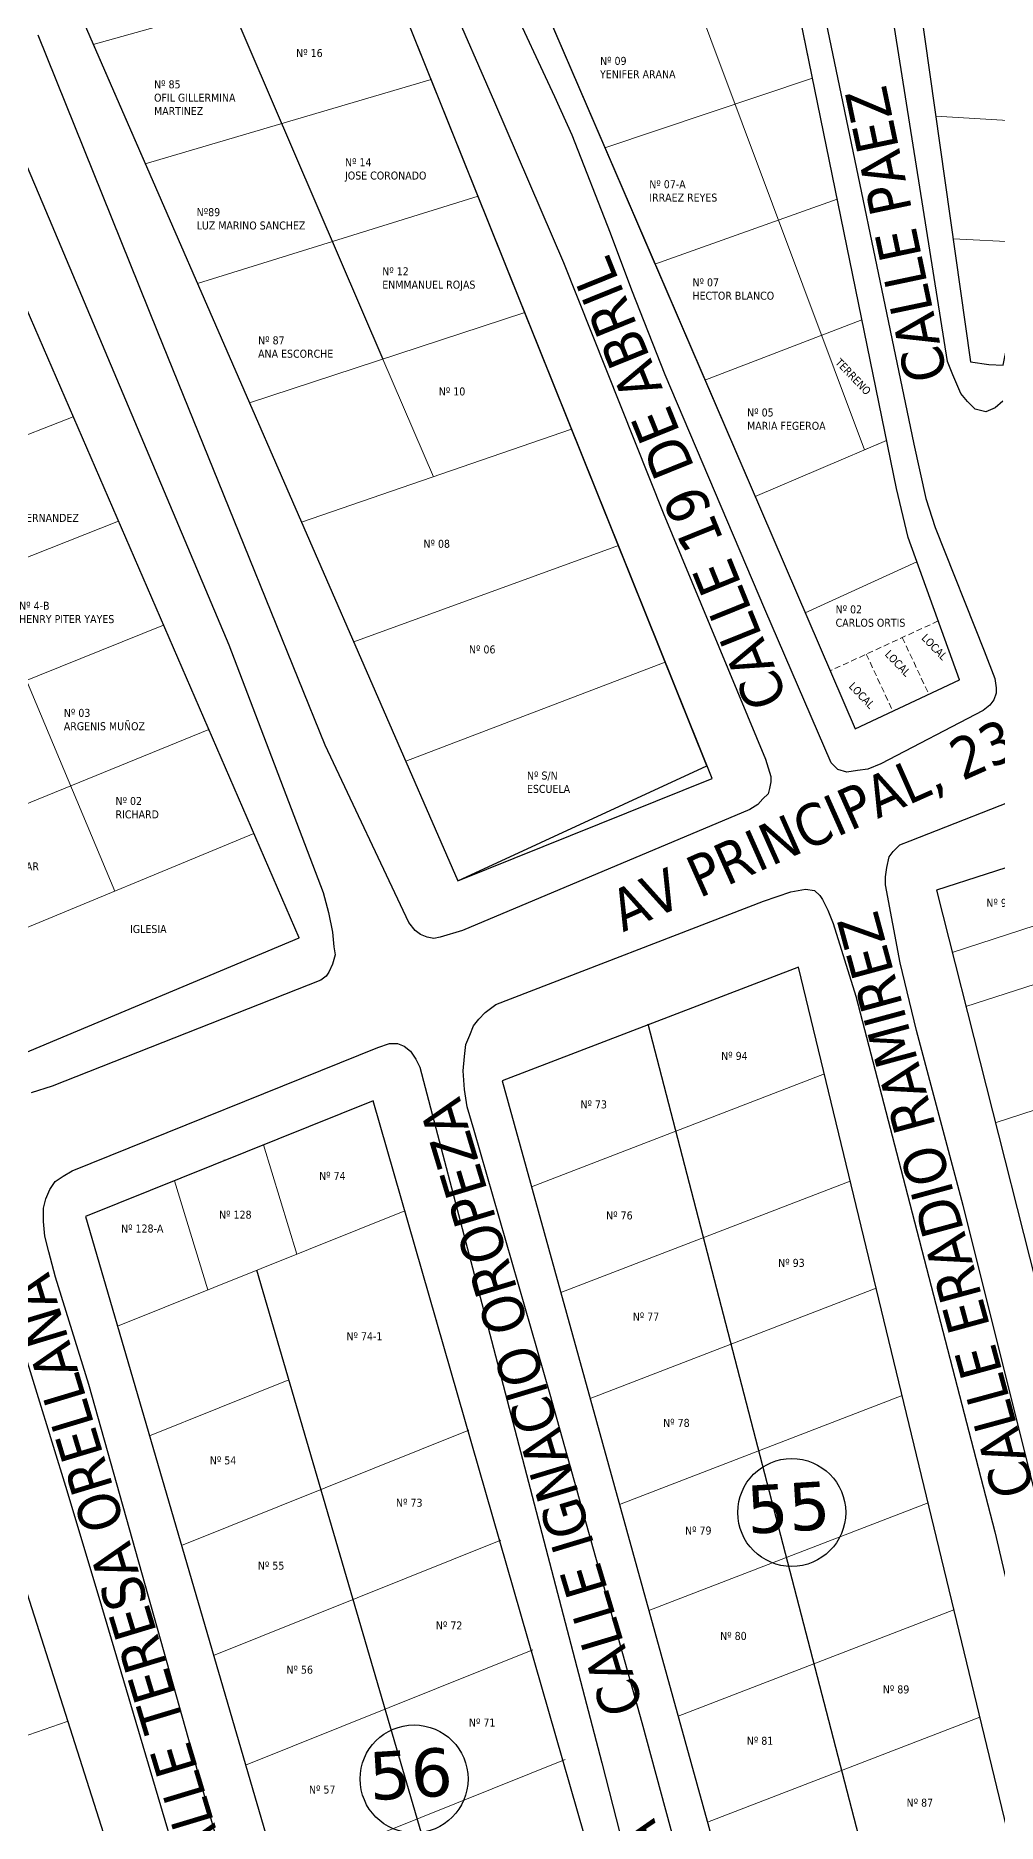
# Model space of a CAD drawing. Header units: metres. Extents: x 2 to 659295185, y -28 to 1124222152.
# Drawn here: x 658261.4 to 658341.6, y 1122960.3 to 1123109.3 of the extents above; entities that cross this region are included whole.
import ezdxf

# ---------------------------------------------------------------- set-up
doc = ezdxf.new("R2010")
doc.units = ezdxf.units.M
doc.header["$MEASUREMENT"] = 0
doc.linetypes.add('CCSM_C1_CUERPO EL$0$DASHED', pattern=[0.75, 0.5, -0.25])
for name, color, linetype in [('CALLES', 1, 'CONTINUOUS'), ('CERCA', 7, 'CONTINUOUS'), ('Cota', 3, 'CONTINUOUS'), ('MANZANA', 30, 'CONTINUOUS'), ('Numero de manzana', 6, 'CONTINUOUS'), ('Parcelas', 140, 'CONTINUOUS')]:
    doc.layers.add(name, color=color, linetype=linetype)
doc.styles.add('ROMAN', font='verdana.ttf')
doc.styles.get("Standard").update_dxf_attribs({"font": 'tahoma.ttf'})

msp = doc.modelspace()

# ---------------------------------------------------------------- linework, layer by layer
at = {"layer": 'CERCA', "lineweight": 0}
for p, q in [((658344.358, 1123102.1085), (658336.4919, 1123102.5812)), ((658343.4742, 1123092.0788), (658337.9411, 1123092.3534)), ((658337.8533, 1123032.8798), (658347.3966, 1123035.983)), ((658338.9984, 1123028.368), (658348.568, 1123031.4798)), ((658341.455, 1123018.6745), (658362.836, 1123025.627)), ((658302.7776, 1123013.3533), (658327.1946, 1123022.76)), ((658280.4258, 1123016.8331), (658283.2126, 1123007.7328)), ((658273.0001, 1123013.8568), (658275.7869, 1123004.7565)), ((658305.2215, 1123004.5253), (658329.3568, 1123013.8235)), ((658268.2448, 1123001.7322), (658292.216, 1123011.3442)), ((658307.6655, 1122995.6974), (658331.5191, 1123004.887)), ((658294.8516, 1123002.182), (658294.8864, 1123002.196)), ((658270.9152, 1122992.584), (658282.5378, 1122997.2444)), ((658310.1094, 1122986.8694), (658333.6813, 1122995.9506)), ((658273.5855, 1122983.4358), (658297.5568, 1122993.0478)), ((658312.5534, 1122978.0415), (658335.8435, 1122987.0141)), ((658276.2559, 1122974.2876), (658300.2272, 1122983.8996)), ((658314.9974, 1122969.2136), (658338.0057, 1122978.0776)), ((658278.9263, 1122965.1393), (658302.8976, 1122974.7513)), ((658240.8622, 1122960.6894), (658264.0511, 1122968.7819)), ((658317.4413, 1122960.3856), (658340.168, 1122969.1411)), ((658281.5967, 1122955.9911), (658305.5679, 1122965.6031))]:
    msp.add_line(p, q, dxfattribs=at)
at = {"layer": 'MANZANA', "lineweight": -2}
for p, q in [((658286.8396, 1123133.3295), (658299.6783, 1123103.7555)), ((658286.8396, 1123133.3295), (658299.6783, 1123103.7555)), ((658304.7165, 1123104.2154), (658292.5457, 1123130.2601)), ((658304.7165, 1123104.2154), (658292.5457, 1123130.2601)), ((658250.2857, 1123122.8816), (658262.0196, 1123095.2872)), ((658250.2857, 1123122.8816), (658262.0196, 1123095.2872)), ((658326.8154, 1123112.9436), (658334.649, 1123075.2613)), ((658326.8154, 1123112.9436), (658334.649, 1123075.2613)), ((658337.469, 1123082.1299), (658332.8514, 1123111.194)), ((658337.469, 1123082.1299), (658332.8514, 1123111.194)), ((658271.6012, 1123084.5994), (658261.632, 1123109.3343)), ((658271.6012, 1123084.5994), (658261.632, 1123109.3343)), ((658299.6783, 1123103.7555), (658305.4339, 1123090.3982)), ((658299.6783, 1123103.7555), (658305.4339, 1123090.3982)), ((658306.1596, 1123101.016), (658304.7165, 1123104.2154)), ((658306.1596, 1123101.016), (658304.7165, 1123104.2154)), ((658309.3672, 1123092.8477), (658306.1596, 1123101.016)), ((658309.3672, 1123092.8477), (658306.1596, 1123101.016)), ((658262.0196, 1123095.2872), (658277.53, 1123058.5247)), ((658262.0196, 1123095.2872), (658277.53, 1123058.5247)), ((658311.1483, 1123088.0987), (658309.3672, 1123092.8477)), ((658311.1483, 1123088.0987), (658309.3672, 1123092.8477)), ((658305.4339, 1123090.3982), (658313.7457, 1123069.5224)), ((658305.4339, 1123090.3982), (658313.7457, 1123069.5224)), ((658313.9189, 1123081.0301), (658311.1483, 1123088.0987)), ((658313.9189, 1123081.0301), (658311.1483, 1123088.0987)), ((658278.8081, 1123066.833), (658271.6012, 1123084.5994)), ((658278.8081, 1123066.833), (658271.6012, 1123084.5994)), ((658337.9143, 1123081.0301), (658337.469, 1123082.1299)), ((658337.9143, 1123081.0301), (658337.469, 1123082.1299)), ((658322.2225, 1123061.4941), (658313.9189, 1123081.0301)), ((658322.2225, 1123061.4941), (658313.9189, 1123081.0301)), ((658338.574, 1123079.4804), (658337.9143, 1123081.0301)), ((658338.574, 1123079.4804), (658337.9143, 1123081.0301)), ((658339.1265, 1123078.8206), (658338.574, 1123079.4804)), ((658339.1265, 1123078.8206), (658338.574, 1123079.4804)), ((658339.7861, 1123078.1607), (658339.1265, 1123078.8206)), ((658339.7861, 1123078.1607), (658339.1265, 1123078.8206)), ((658341.4353, 1123078.2807), (658340.6684, 1123077.9407)), ((658341.4353, 1123078.2807), (658340.6684, 1123077.9407)), ((658342.0867, 1123078.8306), (658341.4353, 1123078.2807)), ((658342.0867, 1123078.8306), (658341.4353, 1123078.2807)), ((658340.6684, 1123077.9407), (658339.7861, 1123078.1607)), ((658340.6684, 1123077.9407), (658339.7861, 1123078.1607)), ((658334.649, 1123075.2613), (658335.655, 1123070.7322)), ((658334.649, 1123075.2613), (658335.655, 1123070.7322)), ((658313.7457, 1123069.5224), (658322.2802, 1123048.9966)), ((658313.7457, 1123069.5224), (658322.2802, 1123048.9966)), ((658335.655, 1123070.7322), (658336.4383, 1123068.3027)), ((658335.655, 1123070.7322), (658336.4383, 1123068.3027)), ((658336.4383, 1123068.3027), (658340.5365, 1123058.0348)), ((658336.4383, 1123068.3027), (658340.5365, 1123058.0348)), ((658285.5614, 1123050.1564), (658278.8081, 1123066.833)), ((658285.5614, 1123050.1564), (658278.8081, 1123066.833)), ((658327.7554, 1123048.6867), (658322.2225, 1123061.4941)), ((658327.7554, 1123048.6867), (658322.2225, 1123061.4941)), ((658277.53, 1123058.5247), (658285.3965, 1123037.8789)), ((658277.53, 1123058.5247), (658285.3965, 1123037.8789)), ((658340.5365, 1123058.0348), (658341.427, 1123055.7153)), ((658340.5365, 1123058.0348), (658341.427, 1123055.7153)), ((658341.5342, 1123054.4955), (658341.3198, 1123053.9456)), ((658341.5342, 1123054.4955), (658341.3198, 1123053.9456)), ((658341.427, 1123055.7153), (658341.5342, 1123054.9454)), ((658341.427, 1123055.7153), (658341.5342, 1123054.9454)), ((658341.5342, 1123054.9454), (658341.5342, 1123054.4955)), ((658341.5342, 1123054.9454), (658341.5342, 1123054.4955)), ((658340.4458, 1123053.0558), (658331.9196, 1123048.5967)), ((658340.4458, 1123053.0558), (658331.9196, 1123048.5967)), ((658340.9983, 1123053.5057), (658340.4458, 1123053.0558)), ((658340.9983, 1123053.5057), (658340.4458, 1123053.0558)), ((658341.3198, 1123053.9456), (658340.9983, 1123053.5057)), ((658341.3198, 1123053.9456), (658340.9983, 1123053.5057)), ((658292.5292, 1123035.3694), (658285.5614, 1123050.1564)), ((658292.5292, 1123035.3694), (658285.5614, 1123050.1564)), ((658334.3604, 1123042.188), (658354.9255, 1123050.2464)), ((658334.3604, 1123042.188), (658354.9255, 1123050.2464)), ((658322.2802, 1123048.9966), (658322.7255, 1123047.5569)), ((658322.2802, 1123048.9966), (658322.7255, 1123047.5569)), ((658328.3079, 1123048.1368), (658327.7554, 1123048.6867)), ((658328.3079, 1123048.1368), (658327.7554, 1123048.6867)), ((658331.9196, 1123048.5967), (658330.8311, 1123048.1468)), ((658331.9196, 1123048.5967), (658330.8311, 1123048.1468)), ((658322.7255, 1123047.117), (658322.6183, 1123046.5571)), ((658322.7255, 1123047.117), (658322.6183, 1123046.5571)), ((658322.7255, 1123047.5569), (658322.7255, 1123047.117)), ((658322.7255, 1123047.5569), (658322.7255, 1123047.117)), ((658329.0748, 1123047.9168), (658328.3079, 1123048.1368)), ((658329.0748, 1123047.9168), (658328.3079, 1123048.1368)), ((658329.9488, 1123048.0368), (658329.0748, 1123047.9168)), ((658329.9488, 1123048.0368), (658329.0748, 1123047.9168)), ((658330.8311, 1123048.1468), (658329.9488, 1123048.0368)), ((658330.8311, 1123048.1468), (658329.9488, 1123048.0368)), ((658322.074, 1123045.6773), (658321.637, 1123045.2274)), ((658322.074, 1123045.6773), (658321.637, 1123045.2274)), ((658322.5111, 1123046.1172), (658322.074, 1123045.6773)), ((658322.5111, 1123046.1172), (658322.074, 1123045.6773)), ((658322.6183, 1123046.5571), (658322.5111, 1123046.1172)), ((658322.6183, 1123046.5571), (658322.5111, 1123046.1172)), ((658320.9773, 1123044.7875), (658297.0314, 1123034.7195)), ((658320.9773, 1123044.7875), (658297.0314, 1123034.7195)), ((658321.637, 1123045.2274), (658320.9773, 1123044.7875)), ((658321.637, 1123045.2274), (658320.9773, 1123044.7875)), ((658332.6122, 1123040.8583), (658332.9421, 1123041.2982)), ((658332.6122, 1123040.8583), (658332.9421, 1123041.2982)), ((658332.9421, 1123041.2982), (658333.4863, 1123041.8581)), ((658332.9421, 1123041.2982), (658333.4863, 1123041.8581)), ((658333.4863, 1123041.8581), (658334.3604, 1123042.188)), ((658333.4863, 1123041.8581), (658334.3604, 1123042.188)), ((658332.2906, 1123039.1986), (658332.3978, 1123039.9685)), ((658332.3978, 1123039.9685), (658332.6122, 1123040.8583)), ((658324.4076, 1123037.9389), (658325.6115, 1123038.1688)), ((658324.4076, 1123037.9389), (658325.6115, 1123038.1688)), ((658325.6115, 1123038.1688), (658326.3784, 1123038.0589)), ((658325.6115, 1123038.1688), (658326.3784, 1123038.0589)), ((658326.3784, 1123038.0589), (658326.8237, 1123037.6189)), ((658332.2989, 1123038.5288), (658332.2906, 1123039.1986)), ((658333.5275, 1123032.0101), (658332.2989, 1123038.5288)), ((658285.3965, 1123037.8789), (658285.8418, 1123036.2192)), ((658285.3965, 1123037.8789), (658285.8418, 1123036.2192)), ((658299.7938, 1123028.5408), (658322.107, 1123037.159)), ((658299.7938, 1123028.5408), (658322.107, 1123037.159)), ((658322.107, 1123037.159), (658324.4076, 1123037.9389)), ((658322.107, 1123037.159), (658324.4076, 1123037.9389)), ((658326.8237, 1123037.6189), (658327.038, 1123037.289)), ((658327.038, 1123037.289), (658327.4833, 1123036.4092)), ((658285.8418, 1123036.2192), (658286.1799, 1123034.5696)), ((658285.8418, 1123036.2192), (658286.1799, 1123034.5696)), ((658293.0817, 1123034.7095), (658292.5292, 1123035.3694)), ((658293.0817, 1123034.7095), (658292.5292, 1123035.3694)), ((658327.4833, 1123036.4092), (658327.9286, 1123035.2994)), ((658327.9286, 1123035.2994), (658329.8169, 1123029.2306)), ((658286.1799, 1123034.5696), (658286.2953, 1123033.3498)), ((658286.1799, 1123034.5696), (658286.2953, 1123033.3498)), ((658293.5269, 1123034.3796), (658293.0817, 1123034.7095)), ((658293.5269, 1123034.3796), (658293.0817, 1123034.7095)), ((658294.0712, 1123034.1596), (658293.5269, 1123034.3796)), ((658294.0712, 1123034.1596), (658293.5269, 1123034.3796)), ((658294.6236, 1123034.0497), (658294.0712, 1123034.1596)), ((658294.6236, 1123034.0497), (658294.0712, 1123034.1596)), ((658295.1679, 1123034.1596), (658294.6236, 1123034.0497)), ((658295.1679, 1123034.1596), (658294.6236, 1123034.0497)), ((658297.0314, 1123034.7195), (658295.1679, 1123034.1596)), ((658297.0314, 1123034.7195), (658295.1679, 1123034.1596)), ((658286.4108, 1123032.6899), (658286.1881, 1123031.9101)), ((658286.4108, 1123032.6899), (658286.1881, 1123031.9101)), ((658286.2953, 1123033.3498), (658286.4108, 1123032.6899)), ((658286.2953, 1123033.3498), (658286.4108, 1123032.6899)), ((658285.6522, 1123030.9103), (658285.2151, 1123030.5804)), ((658285.6522, 1123030.9103), (658285.2151, 1123030.5804)), ((658285.8665, 1123031.2502), (658285.6522, 1123030.9103)), ((658285.8665, 1123031.2502), (658285.6522, 1123030.9103)), ((658286.1881, 1123031.9101), (658285.8665, 1123031.2502)), ((658286.1881, 1123031.9101), (658285.8665, 1123031.2502)), ((658334.8716, 1123026.3812), (658333.5275, 1123032.0101)), ((658285.2151, 1123030.5804), (658262.7864, 1123021.7422)), ((658285.2151, 1123030.5804), (658262.7864, 1123021.7422)), ((658329.8169, 1123029.2306), (658333.9398, 1123013.4339)), ((658298.3755, 1123027.321), (658298.9197, 1123027.8709)), ((658298.3755, 1123027.321), (658298.9197, 1123027.8709)), ((658298.9197, 1123027.8709), (658299.7938, 1123028.5408)), ((658298.9197, 1123027.8709), (658299.7938, 1123028.5408)), ((658297.6169, 1123025.9913), (658297.9385, 1123026.7612)), ((658297.6169, 1123025.9913), (658297.9385, 1123026.7612)), ((658297.9385, 1123026.7612), (658298.3755, 1123027.321)), ((658297.9385, 1123026.7612), (658298.3755, 1123027.321)), ((658338.7719, 1123011.7942), (658334.8716, 1123026.3812)), ((658264.4603, 1123014.6736), (658289.9482, 1123024.9615)), ((658264.4603, 1123014.6736), (658289.9482, 1123024.9615)), ((658289.9482, 1123024.9615), (658290.9295, 1123025.2914)), ((658289.9482, 1123024.9615), (658290.9295, 1123025.2914)), ((658290.9295, 1123025.2914), (658291.5892, 1123025.3014)), ((658290.9295, 1123025.2914), (658291.5892, 1123025.3014)), ((658291.5892, 1123025.3014), (658292.1416, 1123025.0815)), ((658291.5892, 1123025.3014), (658292.1416, 1123025.0815)), ((658292.1416, 1123025.0815), (658292.6859, 1123024.6416)), ((658292.1416, 1123025.0815), (658292.6859, 1123024.6416)), ((658292.6859, 1123024.6416), (658293.1311, 1123023.9817)), ((658297.1881, 1123024.2217), (658297.287, 1123025.2115)), ((658297.287, 1123025.2115), (658297.6169, 1123025.9913)), ((658293.1311, 1123023.9817), (658293.461, 1123023.3119)), ((658293.461, 1123023.3119), (658298.1446, 1123005.4155)), ((658297.0809, 1123023.0019), (658297.1881, 1123024.2217)), ((658262.7864, 1123021.7422), (658261.0383, 1123021.1823)), ((658262.7864, 1123021.7422), (658261.0383, 1123021.1823)), ((658297.1963, 1123021.4522), (658297.0809, 1123023.0019)), ((658297.419, 1123020.0125), (658297.1963, 1123021.4522)), ((658297.9797, 1123018.0329), (658297.419, 1123020.0125)), ((658304.3207, 1122996.0474), (658297.9797, 1123018.0329)), ((658263.042, 1123013.7838), (658263.7017, 1123014.2237)), ((658263.042, 1123013.7838), (658263.7017, 1123014.2237)), ((658263.7017, 1123014.2237), (658264.4603, 1123014.6736)), ((658263.7017, 1123014.2237), (658264.4603, 1123014.6736)), ((658262.2834, 1123012.3441), (658262.605, 1123013.1139)), ((658262.2834, 1123012.3441), (658262.605, 1123013.1139)), ((658262.605, 1123013.1139), (658263.042, 1123013.7838)), ((658262.605, 1123013.1139), (658263.042, 1123013.7838)), ((658333.9398, 1123013.4339), (658341.4106, 1122984.5997)), ((658262.069, 1123011.5642), (658262.2834, 1123012.3441)), ((658262.069, 1123010.4545), (658262.069, 1123011.5642)), ((658347.3558, 1122977.4412), (658338.7719, 1123011.7942)), ((658262.1845, 1123009.2447), (658262.069, 1123010.4545)), ((658262.5226, 1123007.915), (658262.1845, 1123009.2447)), ((658263.075, 1123005.8154), (658262.5226, 1123007.915)), ((658265.8539, 1122996.8672), (658263.075, 1123005.8154)), ((658298.1446, 1123005.4155), (658308.6251, 1122965.3237)), ((658259.0263, 1123004.2557), (658264.0315, 1122988.019)), ((658277.4393, 1122955.7756), (658265.8539, 1122996.8672)), ((658312.0059, 1122968.653), (658304.3207, 1122996.0474)), ((658264.0315, 1122988.019), (658266.9258, 1122978.401)), ((658341.4106, 1122984.5997), (658348.6751, 1122953.3361)), ((658266.9258, 1122978.401), (658276.1612, 1122947.1474)), ((658322.7007, 1122929.211), (658312.0059, 1122968.653)), ((658308.6251, 1122965.3237), (658314.8672, 1122941.2386))]:
    msp.add_line(p, q, dxfattribs=at)
at = {"layer": 'Numero de manzana', "lineweight": -2}
for centre in [(658324.476, 1122986.1993), (658292.979, 1122963.9864)]:
    msp.add_circle(centre, 4.5001, dxfattribs=at)
at = {"layer": 'Parcelas', "lineweight": -3}
for p, q in [((658317.4003, 1123048.4472), (658275.8408, 1123151.8404)), ((658317.8315, 1123047.3745), (658275.8408, 1123151.8404)), ((658261.9257, 1123148.5494), (658290.3878, 1123082.3434)), ((658251.0269, 1123143.4065), (658296.637, 1123038.8552)), ((658251.0269, 1123143.4065), (658296.637, 1123038.8552)), ((658296.637, 1123038.8552), (658317.4003, 1123048.4472)), ((658296.637, 1123038.8552), (658317.8315, 1123047.3745)), ((658357.8649, 1123044.9993), (658336.5418, 1123038.0616)), ((658336.5418, 1123038.0616), (658361.3392, 1122940.2125)), ((658339.3833, 1122923.4101), (658312.4985, 1123026.9109)), ((658277.1787, 1123015.5316), (658277.1627, 1123015.5865)), ((658309.3354, 1122905.7998), (658279.858, 1123006.3889))]:
    msp.add_line(p, q, dxfattribs=at)
at = {"layer": 'Parcelas', "lineweight": 0}
for p, q in [((658238.1918, 1123138.3295), (658283.3903, 1123034.101)), ((658268.0367, 1123037.9928), (658227.4274, 1123134.5816)), ((658326.2094, 1123105.7453), (658324.1525, 1123115.8078)), ((658266.2218, 1123108.5756), (658290.5065, 1123115.3545)), ((658270.5668, 1123098.6155), (658266.2218, 1123108.5756)), ((658294.4101, 1123105.6431), (658270.5668, 1123098.6155)), ((658298.3137, 1123095.9316), (658294.4101, 1123105.6431)), ((658308.8904, 1123099.9503), (658326.2094, 1123105.7453)), ((658313.0655, 1123090.2633), (658308.8904, 1123099.9503)), ((658274.9118, 1123088.6555), (658298.3137, 1123095.9316)), ((658328.2663, 1123095.6828), (658313.0655, 1123090.2633)), ((658330.3232, 1123085.6202), (658328.2663, 1123095.6828)), ((658279.2569, 1123078.6954), (658274.9118, 1123088.6555)), ((658264.5576, 1123077.5296), (658260.7911, 1123086.2153)), ((658302.2172, 1123086.2202), (658279.2569, 1123078.6954)), ((658306.1208, 1123076.5088), (658302.2172, 1123086.2202)), ((658317.2407, 1123080.5763), (658330.3232, 1123085.6202)), ((658290.3878, 1123082.3434), (658294.605, 1123072.5336)), ((658241.9817, 1123068.7024), (658264.5576, 1123077.5296)), ((658283.6019, 1123068.7354), (658306.1208, 1123076.5088)), ((658321.4158, 1123070.8894), (658332.38, 1123075.5577)), ((658332.38, 1123075.5577), (658330.5399, 1123074.7742)), ((658268.3242, 1123068.8438), (658245.5987, 1123059.8265)), ((658272.0907, 1123060.1581), (658268.3242, 1123068.8438)), ((658287.947, 1123058.7753), (658283.6019, 1123068.7354)), ((658310.0244, 1123066.7973), (658287.947, 1123058.7753)), ((658313.928, 1123057.0859), (658310.0244, 1123066.7973)), ((658289.066, 1123056.2101), (658285.2806, 1123064.8873)), ((658325.591, 1123061.2024), (658334.921, 1123065.4307)), ((658334.921, 1123065.4307), (658336.6982, 1123060.5159)), ((658329.7661, 1123051.5155), (658325.591, 1123061.2024)), ((658325.594, 1123061.2038), (658327.6801, 1123056.3596)), ((658249.2157, 1123050.9506), (658272.0907, 1123060.1581)), ((658292.8515, 1123047.5327), (658289.066, 1123056.2101)), ((658292.292, 1123048.8153), (658313.928, 1123057.0859)), ((658275.8573, 1123051.4724), (658252.8274, 1123042.0876)), ((658279.6238, 1123042.7867), (658275.8573, 1123051.4724)), ((658296.637, 1123038.8552), (658292.8515, 1123047.5327)), ((658296.637, 1123038.8552), (658317.8315, 1123047.3745)), ((658256.4496, 1123033.1988), (658279.6238, 1123042.7867)), ((658260.0666, 1123024.3229), (658271.7285, 1123029.212))]:
    msp.add_line(p, q, dxfattribs=at)
at = {"layer": 'Parcelas', "linetype": 'CCSM_C1_CUERPO EL$0$DASHED', "lineweight": 0}
for p, q in [((658336.6982, 1123060.5159), (658327.6801, 1123056.3596)), ((658333.6921, 1123059.1304), (658335.9112, 1123054.3953)), ((658330.6861, 1123057.745), (658332.9142, 1123052.9908))]:
    msp.add_line(p, q, dxfattribs=at)
at = {"layer": 'Parcelas', "lineweight": -3}
for points in [[(658372.5195, 1123390.4899), (658343.2433, 1123391.1468), (658320.8499, 1123206.9052), (658321.9367, 1123186.9617), (658324.5218, 1123171.2826), (658332.9358, 1123134.0386), (658334.7141, 1123115.128), (658339.3904, 1123082.1256), (658340.9052, 1123081.8863), (658342.099, 1123081.8408), (658342.4283, 1123083.485), (658342.8152, 1123085.3495), (658345.3304, 1123111.0342), (658347.8783, 1123137.0534), (658377.665, 1123390.357), (658372.5195, 1123390.4899)], [(658372.5195, 1123390.4899), (658343.2433, 1123391.1468), (658320.8499, 1123206.9052), (658321.9367, 1123186.9617), (658324.5218, 1123171.2826), (658332.9358, 1123134.0386), (658334.7141, 1123115.128), (658339.3904, 1123082.1256), (658340.9052, 1123081.8863), (658342.099, 1123081.8408), (658342.4283, 1123083.485), (658342.8152, 1123085.3495), (658345.3304, 1123111.0342), (658347.8783, 1123137.0534), (658377.665, 1123390.357), (658372.5195, 1123390.4899)], [(658301.5274, 1123388.8191), (658280.3524, 1123196.1891), (658280.5418, 1123180.7493), (658281.505, 1123169.251), (658286.2142, 1123154.2669), (658289.5074, 1123144.9217), (658314.0578, 1123087.9924), (658329.7661, 1123051.5155)], [(658301.5274, 1123388.8191), (658280.3524, 1123196.1891), (658280.5418, 1123180.7493), (658281.505, 1123169.251), (658286.2142, 1123154.2669), (658289.5074, 1123144.9217), (658314.0578, 1123087.9924), (658329.7661, 1123051.5155)], [(658329.7661, 1123051.5155), (658338.4765, 1123055.5976), (658334.1789, 1123067.4831), (658333.1992, 1123071.5501), (658326.3989, 1123104.8183), (658318.3779, 1123144.058), (658316.7208, 1123152.1645), (658314.8152, 1123157.5705), (658312.0243, 1123167.4131), (658309.892, 1123176.2191), (658309.4145, 1123182.4467), (658308.6406, 1123193.3222), (658308.2207, 1123200.6738), (658308.55, 1123207.0039), (658309.7602, 1123216.987), (658311.2751, 1123230.6156), (658313.4403, 1123250.1489)], [(658329.7661, 1123051.5155), (658338.4765, 1123055.5976), (658334.1789, 1123067.4831), (658333.1992, 1123071.5501), (658326.3989, 1123104.8183), (658318.3779, 1123144.058), (658316.7208, 1123152.1645), (658314.8152, 1123157.5705), (658312.0243, 1123167.4131), (658309.892, 1123176.2191), (658309.4145, 1123182.4467), (658308.6406, 1123193.3222), (658308.2207, 1123200.6738), (658308.55, 1123207.0039), (658309.7602, 1123216.987), (658311.2751, 1123230.6156), (658313.4403, 1123250.1489)], [(658238.1918, 1123138.3295), (658216.6629, 1123130.8337), (658260.0666, 1123024.3229), (658283.3903, 1123034.101), (658238.1918, 1123138.3295)], [(658238.1918, 1123138.3295), (658216.6629, 1123130.8337), (658260.0666, 1123024.3229), (658283.3903, 1123034.101), (658238.1918, 1123138.3295)], [(658325.0405, 1123031.6631), (658300.3336, 1123022.1812), (658329.7826, 1122915.8072), (658349.3274, 1122931.285), (658325.0405, 1123031.6631)], [(658289.5815, 1123020.5028), (658265.5744, 1123010.8804), (658300.3418, 1122891.774), (658321.8379, 1122908.3683), (658289.5815, 1123020.5028)], [(658252.7229, 1123004.425), (658229.5473, 1122996.3367), (658269.4768, 1122870.5395), (658290.413, 1122886.2983), (658252.7229, 1123004.425)]]:
    msp.add_lwpolyline(points, dxfattribs=at)
at = {"layer": 'Parcelas', "lineweight": 0}
for points in [[(658329.7661, 1123051.5155), (658289.5074, 1123144.9217), (658286.2142, 1123154.2669), (658281.505, 1123169.251), (658280.5418, 1123180.7493), (658280.3524, 1123196.1891), (658301.5274, 1123388.8191)], [(658330.5399, 1123074.7742), (658302.3957, 1123149.9633), (658299.3381, 1123158.6401), (658295.16, 1123171.9344), (658294.366, 1123181.4123), (658294.193, 1123195.5158), (658315.1692, 1123389.4865)], [(658261.4131, 1123375.662), (658246.3506, 1123246.6934), (658244.5559, 1123207.3191), (658245.8978, 1123174.7495), (658247.6843, 1123158.5768), (658251.0269, 1123143.4065), (658296.637, 1123038.8552)], [(658338.4765, 1123055.5976), (658334.1789, 1123067.4831), (658333.1992, 1123071.5501), (658332.38, 1123075.5577)]]:
    msp.add_lwpolyline(points, dxfattribs=at)

# ---------------------------------------------------------------- texts
at = {"layer": 'CALLES', "color": 0}
for s, rotation, p in [('CALLE PAEZ', 101.872714, (658337.4478, 1123080.8434)), ('CALLE PAEZ', 101.872714, (658337.4478, 1123080.8434)), ('CALLE 19 DE ABRIL', 111.955417, (658324.168, 1123054.0144)), ('CALLE 19 DE ABRIL', 111.955417, (658324.168, 1123054.0144)), ('AV PRINCIPAL, 23 DE SEPTIEMBRE', 23.9992, (658310.4042, 1123034.5516)), ('AV PRINCIPAL, 23 DE SEPTIEMBRE', 23.9992, (658310.4042, 1123034.5516)), ('CALLE ERADIO RAMIREZ', 105.198528, (658344.763, 1122987.987)), ('CALLE IGNACIO OROPEZA', 106.77062, (658312.1389, 1122969.8777)), ('CALLE TERESA ORELLANA', 106.77062, (658277.9644, 1122954.9413)), ('CALLE IGNACIO OROPEZA', 106.77062, (658328.3718, 1122909.7053))]:
    msp.add_text(s, height=3.5001, rotation=rotation, dxfattribs=at).set_placement(p)
at = {"layer": 'Cota', "lineweight": 0, "attachment_point": 1}
for s, insert, char_height in [('Nº 16', (658283.1461, 1123108.1848), 0.66716), ('Nº 09 \\PYENIFER ARANA', (658308.4885, 1123107.5345), 0.667156), ('Nº 85\\POFIL GILLERMINA\\PMARTINEZ', (658271.2935, 1123105.5788), 0.667156), ('Nº 14\\PJOSE CORONADO', (658287.2194, 1123099.088), 0.667156), ('Nº 07-A\\PIRRAEZ REYES', (658312.5954, 1123097.2514), 0.667156), ('Nº89\\PLUZ MARINO SANCHEZ', (658274.8485, 1123094.9258), 0.667156), ('Nº 12\\PENMMANUEL ROJAS', (658290.3265, 1123089.9942), 0.667156), ('Nº 07\\PHECTOR BLANCO', (658316.1981, 1123089.0719), 0.667156), ('Nº 87\\PANA ESCORCHE', (658279.972, 1123084.2363), 0.667156), ('Nº 10', (658295.041, 1123079.9807), 0.66716), ('Nº 05\\PMARIA FEGEROA', (658320.7548, 1123078.227), 0.667156), ('Nº 06\\PIGNOLIA FERNANDEZ', (658256.6582, 1123070.5539), 0.667156), ('Nº 08', (658293.7634, 1123067.2812), 0.66716), ('Nº 4-B\\PHENRY PITER YAYES', (658260.0435, 1123062.1171), 0.667156), ('Nº 02\\PCARLOS ORTIS', (658328.1331, 1123061.8131), 0.667156), ('Nº 06', (658297.5565, 1123058.475), 0.66716), ('Nº 03\\PARGENIS MUÑOZ', (658263.7693, 1123053.1846), 0.667156), ('Nº S/N\\PESCUELA', (658302.3932, 1123047.9616), 0.66716), ('Nº 02\\PRICHARD ', (658268.0833, 1123045.8376), 0.66716), ('Nº 02\\PBOGAR AGULAR', (658255.3426, 1123041.5025), 0.667156), ('Nº 95', (658340.707, 1123037.3525), 0.66716), ('IGLESIA', (658269.2949, 1123035.1691), 0.66716), ('Nº 94', (658318.5889, 1123024.5974), 0.66716), ('Nº 73', (658306.8559, 1123020.5524), 0.66716), ('Nº 74', (658285.0615, 1123014.5943), 0.66716), ('Nº 128', (658276.715, 1123011.3569), 0.66716), ('Nº 76', (658308.9957, 1123011.2915), 0.66716), ('Nº 128-A', (658268.5413, 1123010.2037), 0.66716), ('Nº 93', (658323.3451, 1123007.3403), 0.66716), ('Nº 77', (658311.215, 1123002.8689), 0.66716), ('Nº 74-1', (658287.3424, 1123001.2239), 0.66716), ('Nº 78', (658313.7508, 1122994.0038), 0.66716), ('Nº 54', (658275.9453, 1122990.8784), 0.66716), ('Nº 73', (658291.4714, 1122987.3484), 0.66716), ('Nº 79', (658315.5745, 1122985.0293), 0.66716), ('Nº 55', (658279.9511, 1122982.104), 0.66716), ('Nº 72', (658294.7974, 1122977.1132), 0.66716), ('Nº 80', (658318.5066, 1122976.2432), 0.66716), ('Nº 56', (658282.3345, 1122973.43), 0.66716), ('Nº 89', (658332.0707, 1122971.7862), 0.66716), ('Nº 71', (658297.5525, 1122969.0195), 0.66716), ('Nº 81', (658320.7278, 1122967.5036), 0.66716), ('Nº 57', (658284.2116, 1122963.4369), 0.66716), ('Nº 87', (658334.0529, 1122962.3462), 0.66716)]:
    msp.add_mtext_dynamic_manual_height_columns(s, width=17.52809, gutter_width=9.6186, heights=[0], dxfattribs=dict(at, insert=insert, char_height=char_height))
at = {"layer": 'Cota', "lineweight": 0, "char_height": 0.66716, "attachment_point": 1, "rotation": 313.731812}
for s, insert in [('TERRENO ', (658328.539, 1123082.478)), ('LOCAL ', (658335.7286, 1123059.5087)), ('LOCAL ', (658332.6695, 1123058.155)), ('LOCAL ', (658329.6649, 1123055.4757))]:
    msp.add_mtext_dynamic_manual_height_columns(s, width=17.52809, gutter_width=9.6186, heights=[0], dxfattribs=dict(at, insert=insert))
at = {"layer": 'Numero de manzana', "lineweight": -2, "style": 'ROMAN'}
for s, p in [('55', (658320.8283, 1122984.4226)), ('56', (658289.3313, 1122962.2098))]:
    msp.add_text(s, height=4, rotation=3.491535, dxfattribs=at).set_placement(p)

doc.saveas('drawing.dxf')
